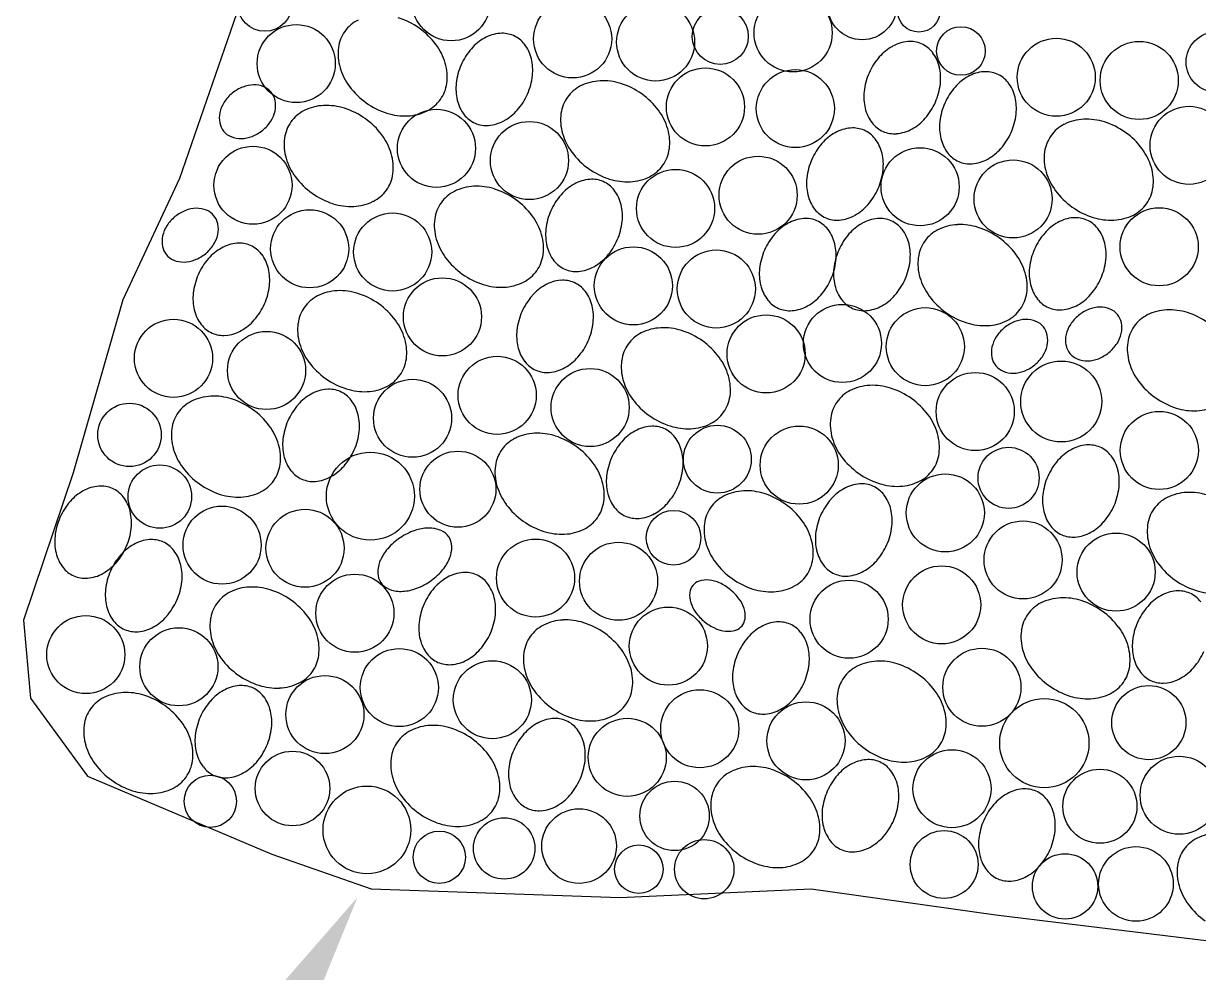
# Paper-space layout 'ESC' of a CAD drawing. Header units: feet, sheet in inches. Extents: x -1.2 to 33.8, y 0.1 to 22.9.
# Drawn here: x 19.876 to 21.368, y 12.828 to 14.033 of the extents above; entities that cross this region are included whole.
import ezdxf

# ---------------------------------------------------------------- set-up
doc = ezdxf.new("R2010")
doc.units = ezdxf.units.FT
doc.header["$MEASUREMENT"] = 0
doc.layers.add('TBLK', color=7, linetype='Continuous')

# ---------------------------------------------------------------- blocks, each defined once
blk = doc.blocks.new('ESC DET')
at = {"layer": 'TBLK'}
for p, q in [((21.799, 14.5546), (21.7268, 14.3454)), ((21.7268, 14.3454), (21.6547, 14.1912)), ((21.6547, 14.1912), (21.5916, 13.971)), ((21.5916, 13.971), (21.5285, 13.7838)), ((21.5285, 13.7838), (21.5375, 13.6847)), ((21.5375, 13.6847), (21.6096, 13.5856)), ((21.6096, 13.5856), (21.8441, 13.4865)), ((21.8441, 13.4865), (21.9703, 13.4425)), ((21.9703, 13.4425), (22.2859, 13.4315)), ((22.2859, 13.4315), (22.5293, 13.4425)), ((22.5293, 13.4425), (22.7637, 13.4094)), ((22.7637, 13.4094), (23.0342, 13.3764))]:
    blk.add_line(p, q, dxfattribs=at)
for centre, radius in [((22.0719, 14.5697), 0.0496), ((21.8351, 14.567), 0.0348), ((22.594, 14.5653), 0.0438), ((22.6658, 14.5585), 0.0272), ((22.2261, 14.5226), 0.0496), ((22.5062, 14.5302), 0.0496), ((22.3315, 14.5186), 0.0496), ((22.4136, 14.5258), 0.0356), ((21.8749, 14.4912), 0.0496), ((22.7193, 14.5072), 0.0309), ((23.0438, 14.4932), 0.0383), ((22.8405, 14.4738), 0.0496), ((22.9459, 14.4698), 0.0496), ((22.3948, 14.4361), 0.0496), ((22.509, 14.434), 0.0496), ((23.0092, 14.3873), 0.0496), ((22.0531, 14.3835), 0.0496), ((22.1712, 14.368), 0.0496), ((21.82, 14.3366), 0.0496), ((22.6675, 14.3347), 0.0496), ((22.4617, 14.3239), 0.0496), ((22.7856, 14.3192), 0.0496), ((22.3568, 14.3072), 0.0496), ((21.892, 14.2559), 0.0496), ((21.9974, 14.2518), 0.0496), ((22.9712, 14.2584), 0.0496), ((22.3032, 14.2088), 0.0496), ((22.4086, 14.2048), 0.0496), ((22.0607, 14.1694), 0.0496), ((22.5688, 14.1356), 0.0496), ((22.6741, 14.1315), 0.0496), ((21.719, 14.1167), 0.0496), ((22.4719, 14.1223), 0.0496), ((21.8372, 14.1013), 0.0496), ((22.1302, 14.0697), 0.0496), ((22.8468, 14.0618), 0.0514), ((22.2483, 14.0542), 0.0496), ((22.7375, 14.0491), 0.0496), ((22.0227, 14.0405), 0.0496), ((21.6631, 14.0194), 0.0403), ((22.9714, 13.9996), 0.0496), ((22.4099, 13.9885), 0.0431), ((22.5139, 13.981), 0.0496), ((22.7799, 13.9648), 0.0388), ((21.9692, 13.9415), 0.0559), ((22.0803, 13.9504), 0.0483), ((21.7017, 13.941), 0.0403), ((22.6995, 13.9202), 0.0496), ((21.7807, 13.8793), 0.0496), ((21.8861, 13.8753), 0.0496), ((22.3543, 13.8887), 0.0347), ((22.7983, 13.8605), 0.0496), ((22.179, 13.8375), 0.0496), ((22.2844, 13.8334), 0.0496), ((22.9165, 13.845), 0.0496), ((22.6949, 13.8034), 0.0496), ((21.9494, 13.7928), 0.0496), ((22.5773, 13.7852), 0.0496), ((22.3477, 13.751), 0.0496), ((21.6076, 13.7402), 0.0496), ((21.7258, 13.7247), 0.0496), ((22.746, 13.6987), 0.0496), ((22.0059, 13.6983), 0.0496), ((22.1241, 13.6829), 0.0496), ((21.9114, 13.664), 0.0496), ((22.3876, 13.646), 0.0496), ((22.9581, 13.6538), 0.0471), ((22.5225, 13.6306), 0.0496), ((22.8253, 13.6277), 0.0567), ((22.2955, 13.6097), 0.0496), ((21.8702, 13.5701), 0.0474), ((22.708, 13.5698), 0.0496), ((22.9967, 13.5615), 0.0496), ((21.7658, 13.5538), 0.0332), ((22.8959, 13.5475), 0.0471), ((21.9647, 13.5175), 0.0557), ((22.3556, 13.5352), 0.0441), ((22.2343, 13.4969), 0.0474), ((22.1391, 13.4939), 0.039), ((22.0567, 13.4827), 0.0332), ((22.698, 13.4735), 0.0431), ((22.3102, 13.4675), 0.0308), ((22.3933, 13.4675), 0.0377), ((22.9417, 13.4488), 0.0474), ((22.8516, 13.4457), 0.0415)]:
    blk.add_circle(centre, radius, dxfattribs=at)
for centre, radius, start, end in [((21.974, 14.5056), 0.0458, 116.5805, 144.5476), ((21.9759, 14.4586), 0.0953, 54.5476, 72.4548), ((21.974, 14.5056), 0.0458, 144.5476, 172.5147), ((21.9759, 14.4586), 0.0953, 36.6404, 54.5476), ((22.138, 14.4805), 0.0493, 94.9227, 119.106), ((22.1368, 14.4944), 0.0353, 66.2676, 94.9227), ((22.1368, 14.4944), 0.0353, 37.6126, 66.2676), ((21.9895, 14.5035), 0.0615, 172.5147, 196.5897), ((21.9912, 14.4701), 0.0762, 16.5897, 36.6404), ((22.1576, 14.4575), 0.0799, 138.837, 156.2676), ((22.1445, 14.469), 0.0625, 119.106, 138.837), ((22.1258, 14.4859), 0.0493, 13.4293, 37.6126), ((22.6627, 14.4585), 0.0625, 119.106, 138.837), ((22.6563, 14.4701), 0.0493, 94.9227, 119.106), ((22.6551, 14.484), 0.0353, 66.2676, 94.9227), ((22.6551, 14.484), 0.0353, 37.6126, 66.2676), ((22.1129, 14.4828), 0.0625, 353.6983, 13.4293), ((22.6758, 14.447), 0.0799, 138.837, 156.2676), ((22.644, 14.4754), 0.0493, 13.4293, 37.6126), ((22.0036, 14.5077), 0.0762, 196.5897, 216.6404), ((22.0053, 14.4742), 0.0615, 352.5147, 16.5897), ((22.1576, 14.4575), 0.0799, 156.2676, 173.6983), ((22.6311, 14.4724), 0.0625, 353.6983, 13.4293), ((22.7524, 14.4317), 0.0493, 94.9227, 119.106), ((22.7512, 14.4456), 0.0353, 66.2676, 94.9227), ((22.0208, 14.4722), 0.0458, 324.5476, 352.5147), ((22.1403, 14.4594), 0.0625, 173.6983, 193.4293), ((22.0956, 14.4847), 0.0799, 336.2676, 353.6983), ((22.2637, 14.4078), 0.0615, 92.5055, 116.5805), ((22.2643, 14.3932), 0.0762, 72.4548, 92.5055), ((22.2586, 14.375), 0.0953, 54.5476, 72.4548), ((22.6758, 14.447), 0.0799, 156.2676, 173.6983), ((22.6138, 14.4743), 0.0799, 336.2676, 353.6983), ((22.7589, 14.4202), 0.0625, 119.106, 138.837), ((22.7512, 14.4456), 0.0353, 37.6126, 66.2676), ((22.7402, 14.4371), 0.0493, 13.4293, 37.6126), ((21.8253, 14.415), 0.0499, 129.3222, 147.2274), ((21.8253, 14.415), 0.0499, 111.4171, 129.3222), ((21.8216, 14.4243), 0.0399, 91.3676, 111.4171), ((21.8215, 14.432), 0.0322, 67.2922, 91.3676), ((21.8246, 14.4396), 0.024, 39.3222, 67.2922), ((21.8246, 14.4396), 0.024, 11.3523, 39.3222), ((22.0189, 14.5191), 0.0953, 216.6404, 234.5476), ((22.0956, 14.4847), 0.0799, 318.837, 336.2676), ((22.2567, 14.4219), 0.0458, 116.5805, 144.5476), ((22.2586, 14.375), 0.0953, 36.6404, 54.5476), ((22.6585, 14.4489), 0.0625, 173.6983, 193.4293), ((22.772, 14.4087), 0.0799, 138.837, 156.2676), ((21.8169, 14.4204), 0.0399, 147.2274, 167.2769), ((21.8166, 14.438), 0.0322, 347.2769, 11.3523), ((21.9125, 14.3765), 0.0615, 92.5055, 116.5805), ((21.9131, 14.3618), 0.0762, 72.4548, 92.5055), ((22.0189, 14.5191), 0.0953, 234.5476, 252.4548), ((22.0208, 14.4722), 0.0458, 296.5805, 324.5476), ((22.1274, 14.4563), 0.0493, 193.4293, 217.6126), ((22.2567, 14.4219), 0.0458, 144.5476, 172.5147), ((22.6138, 14.4743), 0.0799, 318.837, 336.2676), ((22.772, 14.4087), 0.0799, 156.2676, 173.6983), ((22.7273, 14.434), 0.0625, 353.6983, 13.4293), ((21.8094, 14.4221), 0.0322, 167.2769, 191.3523), ((21.8091, 14.4397), 0.0399, 327.2274, 347.2769), ((21.9055, 14.3905), 0.0458, 116.5805, 144.5476), ((21.9074, 14.3436), 0.0953, 54.5476, 72.4548), ((21.9074, 14.3436), 0.0953, 36.6404, 54.5476), ((22.0132, 14.5009), 0.0762, 252.4548, 272.5055), ((22.0138, 14.4862), 0.0615, 272.5055, 296.5805), ((22.1163, 14.4478), 0.0353, 217.6126, 246.2676), ((22.1087, 14.4733), 0.0625, 299.106, 318.837), ((22.2722, 14.4198), 0.0615, 172.5147, 196.5897), ((22.2739, 14.3864), 0.0762, 16.5897, 36.6404), ((22.6456, 14.4459), 0.0493, 193.4293, 217.6126), ((22.6269, 14.4628), 0.0625, 299.106, 318.837), ((22.71, 14.4359), 0.0799, 336.2676, 353.6983), ((22.8781, 14.359), 0.0615, 92.5055, 116.5805), ((22.8787, 14.3444), 0.0762, 72.4548, 92.5055), ((21.8013, 14.4205), 0.024, 191.3523, 219.3222), ((21.8013, 14.4205), 0.024, 219.3222, 247.2922), ((21.8007, 14.4451), 0.0499, 291.4171, 309.3222), ((21.8007, 14.4451), 0.0499, 309.3222, 327.2274), ((21.9055, 14.3905), 0.0458, 144.5476, 172.5147), ((22.1163, 14.4478), 0.0353, 246.2676, 274.9227), ((22.1151, 14.4617), 0.0493, 274.9227, 299.106), ((22.288, 14.3906), 0.0615, 352.5147, 16.5897), ((22.5835, 14.3602), 0.0493, 94.9227, 119.106), ((22.5823, 14.3741), 0.0353, 66.2676, 94.9227), ((22.5823, 14.3741), 0.0353, 37.6126, 66.2676), ((22.6346, 14.4373), 0.0353, 217.6126, 246.2676), ((22.6346, 14.4373), 0.0353, 246.2676, 274.9227), ((22.6334, 14.4513), 0.0493, 274.9227, 299.106), ((22.7547, 14.4106), 0.0625, 173.6983, 193.4293), ((22.8711, 14.3731), 0.0458, 116.5805, 144.5476), ((22.873, 14.3262), 0.0953, 54.5476, 72.4548), ((21.8045, 14.4281), 0.0322, 247.2922, 271.3676), ((21.8043, 14.4358), 0.0399, 271.3676, 291.4171), ((21.921, 14.3884), 0.0615, 172.5147, 196.5897), ((21.9227, 14.355), 0.0762, 16.5897, 36.6404), ((22.2863, 14.424), 0.0762, 196.5897, 216.6404), ((22.5899, 14.3487), 0.0625, 119.106, 138.837), ((22.5712, 14.3656), 0.0493, 13.4293, 37.6126), ((22.7418, 14.4075), 0.0493, 193.4293, 217.6126), ((22.71, 14.4359), 0.0799, 318.837, 336.2676), ((22.8711, 14.3731), 0.0458, 144.5476, 172.5147), ((22.873, 14.3262), 0.0953, 36.6404, 54.5476), ((21.9368, 14.3592), 0.0615, 352.5147, 16.5897), ((22.3016, 14.4354), 0.0953, 216.6404, 234.5476), ((22.3035, 14.3885), 0.0458, 324.5476, 352.5147), ((22.603, 14.3372), 0.0799, 138.837, 156.2676), ((22.5583, 14.3625), 0.0625, 353.6983, 13.4293), ((22.7307, 14.399), 0.0353, 217.6126, 246.2676), ((22.7231, 14.4245), 0.0625, 299.106, 318.837), ((22.8866, 14.371), 0.0615, 172.5147, 196.5897), ((22.8883, 14.3376), 0.0762, 16.5897, 36.6404), ((21.9351, 14.3926), 0.0762, 196.5897, 216.6404), ((22.3035, 14.3885), 0.0458, 296.5805, 324.5476), ((22.603, 14.3372), 0.0799, 156.2676, 173.6983), ((22.7307, 14.399), 0.0353, 246.2676, 274.9227), ((22.7295, 14.4129), 0.0493, 274.9227, 299.106), ((21.9504, 14.4041), 0.0953, 216.6404, 234.5476), ((21.9523, 14.3571), 0.0458, 324.5476, 352.5147), ((22.3016, 14.4354), 0.0953, 234.5476, 252.4548), ((22.2965, 14.4025), 0.0615, 272.5055, 296.5805), ((22.5857, 14.3391), 0.0625, 173.6983, 193.4293), ((22.541, 14.3645), 0.0799, 336.2676, 353.6983), ((22.9007, 14.3752), 0.0762, 196.5897, 216.6404), ((22.9024, 14.3418), 0.0615, 352.5147, 16.5897), ((21.9523, 14.3571), 0.0458, 296.5805, 324.5476), ((22.1033, 14.2738), 0.0615, 92.5055, 116.5805), ((22.1039, 14.2592), 0.0762, 72.4548, 92.5055), ((22.0982, 14.2409), 0.0953, 54.5476, 72.4548), ((22.2584, 14.2834), 0.0625, 119.106, 138.837), ((22.252, 14.295), 0.0493, 94.9227, 119.106), ((22.2508, 14.3089), 0.0353, 66.2676, 94.9227), ((22.2508, 14.3089), 0.0353, 37.6126, 66.2676), ((22.2959, 14.4172), 0.0762, 252.4548, 272.5055), ((22.2397, 14.3004), 0.0493, 13.4293, 37.6126), ((22.541, 14.3645), 0.0799, 318.837, 336.2676), ((22.9179, 14.3397), 0.0458, 324.5476, 352.5147), ((21.9504, 14.4041), 0.0953, 234.5476, 252.4548), ((21.9453, 14.3712), 0.0615, 272.5055, 296.5805), ((22.0963, 14.2879), 0.0458, 116.5805, 144.5476), ((22.0982, 14.2409), 0.0953, 36.6404, 54.5476), ((22.2715, 14.2719), 0.0799, 138.837, 156.2676), ((22.5728, 14.336), 0.0493, 193.4293, 217.6126), ((22.916, 14.3866), 0.0953, 216.6404, 234.5476), ((21.7525, 14.2581), 0.0499, 111.4171, 129.3222), ((21.7488, 14.2674), 0.0399, 91.3676, 111.4171), ((21.7486, 14.2751), 0.0322, 67.2922, 91.3676), ((21.7518, 14.2827), 0.024, 39.3222, 67.2922), ((21.9446, 14.3858), 0.0762, 252.4548, 272.5055), ((22.0963, 14.2879), 0.0458, 144.5476, 172.5147), ((22.2715, 14.2719), 0.0799, 156.2676, 173.6983), ((22.2269, 14.2973), 0.0625, 353.6983, 13.4293), ((22.5618, 14.3275), 0.0353, 217.6126, 246.2676), ((22.5541, 14.353), 0.0625, 299.106, 318.837), ((22.916, 14.3866), 0.0953, 234.5476, 252.4548), ((22.9179, 14.3397), 0.0458, 296.5805, 324.5476), ((21.7525, 14.2581), 0.0499, 129.3222, 147.2274), ((21.7518, 14.2827), 0.024, 11.3523, 39.3222), ((21.7438, 14.2811), 0.0322, 347.2769, 11.3523), ((22.1118, 14.2858), 0.0615, 172.5147, 196.5897), ((22.1135, 14.2524), 0.0762, 16.5897, 36.6404), ((22.2096, 14.2992), 0.0799, 336.2676, 353.6983), ((22.5299, 14.2336), 0.0625, 119.106, 138.837), ((22.5235, 14.2452), 0.0493, 94.9227, 119.106), ((22.5223, 14.2591), 0.0353, 66.2676, 94.9227), ((22.5223, 14.2591), 0.0353, 37.6126, 66.2676), ((22.5618, 14.3275), 0.0353, 246.2676, 274.9227), ((22.5606, 14.3414), 0.0493, 274.9227, 299.106), ((22.6242, 14.2336), 0.0625, 119.106, 138.837), ((22.6177, 14.2452), 0.0493, 94.9227, 119.106), ((22.6165, 14.2591), 0.0353, 66.2676, 94.9227), ((22.6165, 14.2591), 0.0353, 37.6126, 66.2676), ((22.7177, 14.225), 0.0615, 92.5055, 116.5805), ((22.7183, 14.2104), 0.0762, 72.4548, 92.5055), ((22.8728, 14.2346), 0.0625, 119.106, 138.837), ((22.8664, 14.2462), 0.0493, 94.9227, 119.106), ((22.8652, 14.2601), 0.0353, 66.2676, 94.9227), ((22.8652, 14.2601), 0.0353, 37.6126, 66.2676), ((22.9103, 14.3684), 0.0762, 252.4548, 272.5055), ((22.9109, 14.3537), 0.0615, 272.5055, 296.5805), ((21.7366, 14.2652), 0.0322, 167.2769, 191.3523), ((21.7441, 14.2635), 0.0399, 147.2274, 167.2769), ((21.7363, 14.2828), 0.0399, 327.2274, 347.2769), ((22.1276, 14.2565), 0.0615, 352.5147, 16.5897), ((22.2542, 14.2739), 0.0625, 173.6983, 193.4293), ((22.543, 14.2221), 0.0799, 138.837, 156.2676), ((22.5112, 14.2506), 0.0493, 13.4293, 37.6126), ((22.6373, 14.2221), 0.0799, 138.837, 156.2676), ((22.6055, 14.2506), 0.0493, 13.4293, 37.6126), ((22.7107, 14.2391), 0.0458, 116.5805, 144.5476), ((22.7126, 14.1921), 0.0953, 54.5476, 72.4548), ((22.8859, 14.2231), 0.0799, 138.837, 156.2676), ((22.8541, 14.2516), 0.0493, 13.4293, 37.6126), ((21.7285, 14.2636), 0.024, 191.3523, 219.3222), ((21.7279, 14.2882), 0.0499, 309.3222, 327.2274), ((21.8104, 14.2022), 0.0625, 119.106, 138.837), ((21.8039, 14.2138), 0.0493, 94.9227, 119.106), ((21.8027, 14.2277), 0.0353, 66.2676, 94.9227), ((21.8027, 14.2277), 0.0353, 37.6126, 66.2676), ((22.1259, 14.29), 0.0762, 196.5897, 216.6404), ((22.2414, 14.2708), 0.0493, 193.4293, 217.6126), ((22.2096, 14.2992), 0.0799, 318.837, 336.2676), ((22.4984, 14.2475), 0.0625, 353.6983, 13.4293), ((22.5926, 14.2475), 0.0625, 353.6983, 13.4293), ((22.7107, 14.2391), 0.0458, 144.5476, 172.5147), ((22.7126, 14.1921), 0.0953, 36.6404, 54.5476), ((22.8413, 14.2485), 0.0625, 353.6983, 13.4293), ((21.7285, 14.2636), 0.024, 219.3222, 247.2922), ((21.7317, 14.2712), 0.0322, 247.2922, 271.3676), ((21.7315, 14.2789), 0.0399, 271.3676, 291.4171), ((21.7279, 14.2882), 0.0499, 291.4171, 309.3222), ((21.8235, 14.1908), 0.0799, 138.837, 156.2676), ((21.7917, 14.2192), 0.0493, 13.4293, 37.6126), ((22.1412, 14.3014), 0.0953, 216.6404, 234.5476), ((22.1431, 14.2545), 0.0458, 324.5476, 352.5147), ((22.2303, 14.2623), 0.0353, 217.6126, 246.2676), ((22.2227, 14.2877), 0.0625, 299.106, 318.837), ((22.543, 14.2221), 0.0799, 156.2676, 173.6983), ((22.4811, 14.2494), 0.0799, 336.2676, 353.6983), ((22.6373, 14.2221), 0.0799, 156.2676, 173.6983), ((22.5753, 14.2494), 0.0799, 336.2676, 353.6983), ((22.7262, 14.237), 0.0615, 172.5147, 196.5897), ((22.7279, 14.2036), 0.0762, 16.5897, 36.6404), ((22.8859, 14.2231), 0.0799, 156.2676, 173.6983), ((22.824, 14.2504), 0.0799, 336.2676, 353.6983), ((21.7788, 14.2161), 0.0625, 353.6983, 13.4293), ((22.1431, 14.2545), 0.0458, 296.5805, 324.5476), ((22.2303, 14.2623), 0.0353, 246.2676, 274.9227), ((22.2291, 14.2762), 0.0493, 274.9227, 299.106), ((22.5257, 14.2241), 0.0625, 173.6983, 193.4293), ((22.62, 14.2241), 0.0625, 173.6983, 193.4293), ((22.8686, 14.225), 0.0625, 173.6983, 193.4293), ((21.8235, 14.1908), 0.0799, 156.2676, 173.6983), ((22.1412, 14.3014), 0.0953, 234.5476, 252.4548), ((22.1361, 14.2685), 0.0615, 272.5055, 296.5805), ((22.2151, 14.1667), 0.0493, 94.9227, 119.106), ((22.2139, 14.1806), 0.0353, 66.2676, 94.9227), ((22.2139, 14.1806), 0.0353, 37.6126, 66.2676), ((22.4811, 14.2494), 0.0799, 318.837, 336.2676), ((22.5753, 14.2494), 0.0799, 318.837, 336.2676), ((22.7403, 14.2412), 0.0762, 196.5897, 216.6404), ((22.742, 14.2077), 0.0615, 352.5147, 16.5897), ((22.824, 14.2504), 0.0799, 318.837, 336.2676), ((21.8062, 14.1927), 0.0625, 173.6983, 193.4293), ((21.7615, 14.218), 0.0799, 336.2676, 353.6983), ((21.9226, 14.1551), 0.0458, 116.5805, 144.5476), ((21.9296, 14.1411), 0.0615, 92.5055, 116.5805), ((21.9303, 14.1265), 0.0762, 72.4548, 92.5055), ((21.9245, 14.1082), 0.0953, 54.5476, 72.4548), ((22.1355, 14.2832), 0.0762, 252.4548, 272.5055), ((22.2347, 14.1437), 0.0799, 138.837, 156.2676), ((22.2216, 14.1552), 0.0625, 119.106, 138.837), ((22.2029, 14.1721), 0.0493, 13.4293, 37.6126), ((22.5129, 14.221), 0.0493, 193.4293, 217.6126), ((22.4942, 14.2379), 0.0625, 299.106, 318.837), ((22.6071, 14.221), 0.0493, 193.4293, 217.6126), ((22.5884, 14.2379), 0.0625, 299.106, 318.837), ((22.7575, 14.2057), 0.0458, 324.5476, 352.5147), ((22.8558, 14.222), 0.0493, 193.4293, 217.6126), ((22.8371, 14.2389), 0.0625, 299.106, 318.837), ((21.7615, 14.218), 0.0799, 318.837, 336.2676), ((21.9226, 14.1551), 0.0458, 144.5476, 172.5147), ((21.9245, 14.1082), 0.0953, 36.6404, 54.5476), ((22.19, 14.169), 0.0625, 353.6983, 13.4293), ((22.5018, 14.2125), 0.0353, 217.6126, 246.2676), ((22.5006, 14.2264), 0.0493, 274.9227, 299.106), ((22.596, 14.2125), 0.0353, 217.6126, 246.2676), ((22.5948, 14.2264), 0.0493, 274.9227, 299.106), ((22.7556, 14.2526), 0.0953, 216.6404, 234.5476), ((22.8447, 14.2135), 0.0353, 217.6126, 246.2676), ((22.8447, 14.2135), 0.0353, 246.2676, 274.9227), ((22.8435, 14.2274), 0.0493, 274.9227, 299.106), ((22.8967, 14.1419), 0.0399, 91.3676, 111.4171), ((22.8965, 14.1496), 0.0322, 67.2922, 91.3676), ((21.7933, 14.1896), 0.0493, 193.4293, 217.6126), ((22.2347, 14.1437), 0.0799, 156.2676, 173.6983), ((22.5018, 14.2125), 0.0353, 246.2676, 274.9227), ((22.596, 14.2125), 0.0353, 246.2676, 274.9227), ((22.7556, 14.2526), 0.0953, 234.5476, 252.4548), ((22.7575, 14.2057), 0.0458, 296.5805, 324.5476), ((22.8025, 14.1262), 0.0399, 91.3676, 111.4171), ((22.8023, 14.1339), 0.0322, 67.2922, 91.3676), ((22.9004, 14.1326), 0.0499, 129.3222, 147.2274), ((22.9004, 14.1326), 0.0499, 111.4171, 129.3222), ((22.8997, 14.1572), 0.024, 39.3222, 67.2922), ((22.8997, 14.1572), 0.024, 11.3523, 39.3222), ((22.9766, 14.1308), 0.0458, 116.5805, 144.5476), ((22.9836, 14.1168), 0.0615, 92.5055, 116.5805), ((22.9843, 14.1021), 0.0762, 72.4548, 92.5055), ((22.9785, 14.0839), 0.0953, 54.5476, 72.4548), ((21.7822, 14.1811), 0.0353, 217.6126, 246.2676), ((21.7811, 14.195), 0.0493, 274.9227, 299.106), ((21.7746, 14.2066), 0.0625, 299.106, 318.837), ((21.9381, 14.1531), 0.0615, 172.5147, 196.5897), ((21.9398, 14.1196), 0.0762, 16.5897, 36.6404), ((22.2174, 14.1456), 0.0625, 173.6983, 193.4293), ((22.1727, 14.1709), 0.0799, 336.2676, 353.6983), ((22.3408, 14.094), 0.0615, 92.5055, 116.5805), ((22.3414, 14.0794), 0.0762, 72.4548, 92.5055), ((22.3357, 14.0612), 0.0953, 54.5476, 72.4548), ((22.7499, 14.2344), 0.0762, 252.4548, 272.5055), ((22.7505, 14.2197), 0.0615, 272.5055, 296.5805), ((22.8061, 14.1169), 0.0499, 129.3222, 147.2274), ((22.8061, 14.1169), 0.0499, 111.4171, 129.3222), ((22.8055, 14.1415), 0.024, 39.3222, 67.2922), ((22.8055, 14.1415), 0.024, 11.3523, 39.3222), ((22.8919, 14.138), 0.0399, 147.2274, 167.2769), ((22.8916, 14.1555), 0.0322, 347.2769, 11.3523), ((22.9766, 14.1308), 0.0458, 144.5476, 172.5147), ((21.7822, 14.1811), 0.0353, 246.2676, 274.9227), ((21.9539, 14.1238), 0.0615, 352.5147, 16.5897), ((22.1727, 14.1709), 0.0799, 318.837, 336.2676), ((22.3338, 14.1081), 0.0458, 116.5805, 144.5476), ((22.3357, 14.0612), 0.0953, 36.6404, 54.5476), ((22.7977, 14.1223), 0.0399, 147.2274, 167.2769), ((22.7974, 14.1399), 0.0322, 347.2769, 11.3523), ((22.8844, 14.1397), 0.0322, 167.2769, 191.3523), ((22.8841, 14.1572), 0.0399, 327.2274, 347.2769), ((22.9922, 14.1288), 0.0615, 172.5147, 196.5897), ((21.9522, 14.1573), 0.0762, 196.5897, 216.6404), ((22.2045, 14.1425), 0.0493, 193.4293, 217.6126), ((22.3338, 14.1081), 0.0458, 144.5476, 172.5147), ((22.7902, 14.124), 0.0322, 167.2769, 191.3523), ((22.7899, 14.1415), 0.0399, 327.2274, 347.2769), ((22.8764, 14.1381), 0.024, 191.3523, 219.3222), ((22.8764, 14.1381), 0.024, 219.3222, 247.2922), ((22.8757, 14.1627), 0.0499, 291.4171, 309.3222), ((22.8757, 14.1627), 0.0499, 309.3222, 327.2274), ((21.9675, 14.1687), 0.0953, 216.6404, 234.5476), ((21.9694, 14.1218), 0.0458, 324.5476, 352.5147), ((22.1934, 14.134), 0.0353, 217.6126, 246.2676), ((22.1858, 14.1595), 0.0625, 299.106, 318.837), ((22.3493, 14.106), 0.0615, 172.5147, 196.5897), ((22.351, 14.0726), 0.0762, 16.5897, 36.6404), ((22.7822, 14.1224), 0.024, 191.3523, 219.3222), ((22.7822, 14.1224), 0.024, 219.3222, 247.2922), ((22.7815, 14.147), 0.0499, 291.4171, 309.3222), ((22.7815, 14.147), 0.0499, 309.3222, 327.2274), ((22.8796, 14.1457), 0.0322, 247.2922, 271.3676), ((22.8794, 14.1533), 0.0399, 271.3676, 291.4171), ((23.0062, 14.133), 0.0762, 196.5897, 216.6404), ((21.9694, 14.1218), 0.0458, 296.5805, 324.5476), ((22.1934, 14.134), 0.0353, 246.2676, 274.9227), ((22.1922, 14.1479), 0.0493, 274.9227, 299.106), ((22.3651, 14.0768), 0.0615, 352.5147, 16.5897), ((22.7853, 14.13), 0.0322, 247.2922, 271.3676), ((22.7851, 14.1376), 0.0399, 271.3676, 291.4171), ((21.9179, 14.0282), 0.0493, 94.9227, 119.106), ((21.9675, 14.1687), 0.0953, 234.5476, 252.4548), ((21.9167, 14.0421), 0.0353, 66.2676, 94.9227), ((21.9618, 14.1505), 0.0762, 252.4548, 272.5055), ((21.9624, 14.1358), 0.0615, 272.5055, 296.5805), ((22.3634, 14.1102), 0.0762, 196.5897, 216.6404), ((22.6063, 14.0208), 0.0615, 92.5055, 116.5805), ((22.607, 14.0062), 0.0762, 72.4548, 92.5055), ((22.6012, 13.9879), 0.0953, 54.5476, 72.4548), ((23.0216, 14.1444), 0.0953, 216.6404, 234.5476), ((21.7622, 14.0211), 0.0458, 116.5805, 144.5476), ((21.7692, 14.0071), 0.0615, 92.5055, 116.5805), ((21.7699, 13.9925), 0.0762, 72.4548, 92.5055), ((21.7641, 13.9742), 0.0953, 54.5476, 72.4548), ((21.9243, 14.0167), 0.0625, 119.106, 138.837), ((21.9167, 14.0421), 0.0353, 37.6126, 66.2676), ((21.9056, 14.0336), 0.0493, 13.4293, 37.6126), ((22.3787, 14.1216), 0.0953, 216.6404, 234.5476), ((22.3806, 14.0747), 0.0458, 324.5476, 352.5147), ((22.5993, 14.0349), 0.0458, 116.5805, 144.5476), ((22.6012, 13.9879), 0.0953, 36.6404, 54.5476), ((23.0216, 14.1444), 0.0953, 234.5476, 252.4548), ((21.7622, 14.0211), 0.0458, 144.5476, 172.5147), ((21.7641, 13.9742), 0.0953, 36.6404, 54.5476), ((21.9375, 14.0052), 0.0799, 138.837, 156.2676), ((22.3806, 14.0747), 0.0458, 296.5805, 324.5476), ((22.5993, 14.0349), 0.0458, 144.5476, 172.5147), ((23.0158, 14.1261), 0.0762, 252.4548, 272.5055), ((23.0164, 14.1115), 0.0615, 272.5055, 296.5805), ((21.9375, 14.0052), 0.0799, 156.2676, 173.6983), ((21.8928, 14.0306), 0.0625, 353.6983, 13.4293), ((22.3787, 14.1216), 0.0953, 234.5476, 252.4548), ((22.3736, 14.0887), 0.0615, 272.5055, 296.5805), ((22.6149, 14.0328), 0.0615, 172.5147, 196.5897), ((22.6166, 13.9994), 0.0762, 16.5897, 36.6404), ((21.7778, 14.0191), 0.0615, 172.5147, 196.5897), ((21.7794, 13.9856), 0.0762, 16.5897, 36.6404), ((21.8755, 14.0325), 0.0799, 336.2676, 353.6983), ((22.1804, 13.96), 0.0615, 92.5055, 116.5805), ((22.181, 13.9454), 0.0762, 72.4548, 92.5055), ((22.1753, 13.9271), 0.0953, 54.5476, 72.4548), ((22.3355, 13.9696), 0.0625, 119.106, 138.837), ((22.3291, 13.9812), 0.0493, 94.9227, 119.106), ((22.3279, 13.9951), 0.0353, 66.2676, 94.9227), ((22.3279, 13.9951), 0.0353, 37.6126, 66.2676), ((22.373, 14.1034), 0.0762, 252.4548, 272.5055), ((22.6306, 14.0035), 0.0615, 352.5147, 16.5897), ((21.7935, 13.9898), 0.0615, 352.5147, 16.5897), ((21.9201, 14.0071), 0.0625, 173.6983, 193.4293), ((22.1734, 13.9741), 0.0458, 116.5805, 144.5476), ((22.1753, 13.9271), 0.0953, 36.6404, 54.5476), ((22.3486, 13.9581), 0.0799, 138.837, 156.2676), ((22.3168, 13.9866), 0.0493, 13.4293, 37.6126), ((22.6289, 14.037), 0.0762, 196.5897, 216.6404), ((22.8833, 13.9575), 0.0493, 94.9227, 119.106), ((22.8821, 13.9714), 0.0353, 66.2676, 94.9227), ((22.8821, 13.9714), 0.0353, 37.6126, 66.2676), ((21.7918, 14.0233), 0.0762, 196.5897, 216.6404), ((21.9073, 14.004), 0.0493, 193.4293, 217.6126), ((21.8755, 14.0325), 0.0799, 318.837, 336.2676), ((22.1734, 13.9741), 0.0458, 144.5476, 172.5147), ((22.3486, 13.9581), 0.0799, 156.2676, 173.6983), ((22.304, 13.9835), 0.0625, 353.6983, 13.4293), ((22.6443, 14.0484), 0.0953, 216.6404, 234.5476), ((22.6462, 14.0015), 0.0458, 324.5476, 352.5147), ((22.9028, 13.9345), 0.0799, 138.837, 156.2676), ((22.8897, 13.946), 0.0625, 119.106, 138.837), ((22.871, 13.9629), 0.0493, 13.4293, 37.6126), ((21.8072, 14.0347), 0.0953, 216.6404, 234.5476), ((21.809, 13.9878), 0.0458, 324.5476, 352.5147), ((21.8962, 13.9955), 0.0353, 217.6126, 246.2676), ((21.8886, 14.021), 0.0625, 299.106, 318.837), ((22.1889, 13.972), 0.0615, 172.5147, 196.5897), ((22.1906, 13.9386), 0.0762, 16.5897, 36.6404), ((22.2866, 13.9854), 0.0799, 336.2676, 353.6983), ((22.6462, 14.0015), 0.0458, 296.5805, 324.5476), ((22.8581, 13.9598), 0.0625, 353.6983, 13.4293), ((21.8072, 14.0347), 0.0953, 234.5476, 252.4548), ((21.809, 13.9878), 0.0458, 296.5805, 324.5476), ((21.8962, 13.9955), 0.0353, 246.2676, 274.9227), ((21.895, 14.0094), 0.0493, 274.9227, 299.106), ((22.2047, 13.9427), 0.0615, 352.5147, 16.5897), ((22.3313, 13.9601), 0.0625, 173.6983, 193.4293), ((22.5946, 13.9079), 0.0493, 94.9227, 119.106), ((22.6443, 14.0484), 0.0953, 234.5476, 252.4548), ((22.5934, 13.9219), 0.0353, 66.2676, 94.9227), ((22.6385, 14.0302), 0.0762, 252.4548, 272.5055), ((22.6391, 14.0155), 0.0615, 272.5055, 296.5805), ((22.9028, 13.9345), 0.0799, 156.2676, 173.6983), ((21.6348, 13.8937), 0.0625, 119.106, 138.837), ((21.6283, 13.9052), 0.0493, 94.9227, 119.106), ((21.6271, 13.9191), 0.0353, 66.2676, 94.9227), ((21.6271, 13.9191), 0.0353, 37.6126, 66.2676), ((21.8014, 14.0165), 0.0762, 252.4548, 272.5055), ((21.802, 14.0018), 0.0615, 272.5055, 296.5805), ((22.203, 13.9762), 0.0762, 196.5897, 216.6404), ((22.3185, 13.957), 0.0493, 193.4293, 217.6126), ((22.2866, 13.9854), 0.0799, 318.837, 336.2676), ((22.4459, 13.8868), 0.0615, 92.5055, 116.5805), ((22.4466, 13.8722), 0.0762, 72.4548, 92.5055), ((22.4408, 13.8539), 0.0953, 54.5476, 72.4548), ((22.6011, 13.8964), 0.0625, 119.106, 138.837), ((22.5934, 13.9219), 0.0353, 37.6126, 66.2676), ((22.5824, 13.9133), 0.0493, 13.4293, 37.6126), ((22.8855, 13.9364), 0.0625, 173.6983, 193.4293), ((22.8408, 13.9617), 0.0799, 336.2676, 353.6983), ((23.0089, 13.8848), 0.0615, 92.5055, 116.5805), ((23.0096, 13.8702), 0.0762, 72.4548, 92.5055), ((21.6479, 13.8822), 0.0799, 138.837, 156.2676), ((21.6161, 13.9106), 0.0493, 13.4293, 37.6126), ((22.2183, 13.9876), 0.0953, 216.6404, 234.5476), ((22.2202, 13.9407), 0.0458, 324.5476, 352.5147), ((22.2998, 13.9739), 0.0625, 299.106, 318.837), ((22.4389, 13.9008), 0.0458, 144.5476, 172.5147), ((22.4389, 13.9008), 0.0458, 116.5805, 144.5476), ((22.4408, 13.8539), 0.0953, 36.6404, 54.5476), ((22.6142, 13.8849), 0.0799, 138.837, 156.2676), ((22.8408, 13.9617), 0.0799, 318.837, 336.2676), ((23.0019, 13.8989), 0.0458, 116.5805, 144.5476), ((21.6479, 13.8822), 0.0799, 156.2676, 173.6983), ((21.6032, 13.9075), 0.0625, 353.6983, 13.4293), ((22.2202, 13.9407), 0.0458, 296.5805, 324.5476), ((22.3074, 13.9485), 0.0353, 217.6126, 246.2676), ((22.3074, 13.9485), 0.0353, 246.2676, 274.9227), ((22.3062, 13.9624), 0.0493, 274.9227, 299.106), ((22.6142, 13.8849), 0.0799, 156.2676, 173.6983), ((22.5695, 13.9103), 0.0625, 353.6983, 13.4293), ((22.8727, 13.9333), 0.0493, 193.4293, 217.6126), ((23.0019, 13.8989), 0.0458, 144.5476, 172.5147), ((21.5859, 13.9094), 0.0799, 336.2676, 353.6983), ((22.0515, 13.822), 0.0802, 108.8457, 123.8249), ((22.0438, 13.8446), 0.0564, 90.9646, 108.8457), ((22.0435, 13.8618), 0.0392, 66.4949, 90.9646), ((22.0503, 13.8774), 0.0222, 33.8249, 66.4949), ((22.2183, 13.9876), 0.0953, 234.5476, 252.4548), ((22.2132, 13.9547), 0.0615, 272.5055, 296.5805), ((22.4545, 13.8988), 0.0615, 172.5147, 196.5897), ((22.4562, 13.8653), 0.0762, 16.5897, 36.6404), ((22.5522, 13.9122), 0.0799, 336.2676, 353.6983), ((22.8616, 13.9248), 0.0353, 217.6126, 246.2676), ((22.854, 13.9503), 0.0625, 299.106, 318.837), ((23.0175, 13.8968), 0.0615, 172.5147, 196.5897), ((21.6306, 13.8841), 0.0625, 173.6983, 193.4293), ((21.6926, 13.8372), 0.0493, 94.9227, 119.106), ((21.6914, 13.8511), 0.0353, 66.2676, 94.9227), ((21.6914, 13.8511), 0.0353, 37.6126, 66.2676), ((22.0515, 13.822), 0.0802, 123.8249, 138.8041), ((22.0503, 13.8774), 0.0222, 1.1549, 33.8249), ((22.2126, 13.9694), 0.0762, 252.4548, 272.5055), ((22.4702, 13.8695), 0.0615, 352.5147, 16.5897), ((22.5969, 13.8868), 0.0625, 173.6983, 193.4293), ((22.8616, 13.9248), 0.0353, 246.2676, 274.9227), ((22.8604, 13.9387), 0.0493, 274.9227, 299.106), ((21.6177, 13.881), 0.0493, 193.4293, 217.6126), ((21.5859, 13.9094), 0.0799, 318.837, 336.2676), ((21.699, 13.8257), 0.0625, 119.106, 138.837), ((21.6803, 13.8426), 0.0493, 13.4293, 37.6126), ((22.0336, 13.8377), 0.0564, 138.8041, 156.6853), ((22.0334, 13.877), 0.0392, 336.6853, 1.1549), ((22.4685, 13.903), 0.0762, 196.5897, 216.6404), ((22.584, 13.8838), 0.0493, 193.4293, 217.6126), ((22.5522, 13.9122), 0.0799, 318.837, 336.2676), ((23.0315, 13.901), 0.0762, 196.5897, 216.6404), ((21.599, 13.898), 0.0625, 299.106, 318.837), ((21.7121, 13.8142), 0.0799, 138.837, 156.2676), ((21.6675, 13.8395), 0.0625, 353.6983, 13.4293), ((22.0177, 13.8446), 0.0392, 156.6853, 181.1549), ((22.0175, 13.8839), 0.0564, 318.8041, 336.6853), ((22.4839, 13.9144), 0.0953, 216.6404, 234.5476), ((22.4858, 13.8675), 0.0458, 324.5476, 352.5147), ((22.5729, 13.8752), 0.0353, 217.6126, 246.2676), ((22.5653, 13.9007), 0.0625, 299.106, 318.837), ((23.0469, 13.9124), 0.0953, 216.6404, 234.5476), ((21.6066, 13.8725), 0.0353, 217.6126, 246.2676), ((21.6066, 13.8725), 0.0353, 246.2676, 274.9227), ((21.6054, 13.8864), 0.0493, 274.9227, 299.106), ((21.7121, 13.8142), 0.0799, 156.2676, 173.6983), ((22.0008, 13.8442), 0.0222, 181.1549, 213.8249), ((21.9996, 13.8995), 0.0802, 303.8249, 318.8041), ((22.0973, 13.7838), 0.0625, 119.106, 138.837), ((22.0909, 13.7954), 0.0493, 94.9227, 119.106), ((22.0897, 13.8093), 0.0353, 66.2676, 94.9227), ((22.0897, 13.8093), 0.0353, 37.6126, 66.2676), ((22.4858, 13.8675), 0.0458, 296.5805, 324.5476), ((22.5729, 13.8752), 0.0353, 246.2676, 274.9227), ((22.5717, 13.8892), 0.0493, 274.9227, 299.106), ((21.6948, 13.8161), 0.0625, 173.6983, 193.4293), ((21.6501, 13.8415), 0.0799, 336.2676, 353.6983), ((21.8183, 13.7646), 0.0615, 92.5055, 116.5805), ((21.8189, 13.7499), 0.0762, 72.4548, 92.5055), ((22.0008, 13.8442), 0.0222, 213.8249, 246.4949), ((22.0076, 13.8597), 0.0392, 246.4949, 270.9646), ((22.0073, 13.877), 0.0564, 270.9646, 288.8457), ((21.9996, 13.8995), 0.0802, 288.8457, 303.8249), ((22.1105, 13.7724), 0.0799, 138.837, 156.2676), ((22.0786, 13.8008), 0.0493, 13.4293, 37.6126), ((22.3922, 13.817), 0.0175, 140.6833, 173.2027), ((22.3922, 13.817), 0.0175, 108.1639, 140.6833), ((22.3963, 13.8046), 0.0305, 83.6951, 108.1639), ((22.3948, 13.7914), 0.0437, 65.7456, 83.6951), ((22.3873, 13.7748), 0.0619, 50.6833, 65.7456), ((22.3873, 13.7748), 0.0619, 35.621, 50.6833), ((22.4839, 13.9144), 0.0953, 234.5476, 252.4548), ((22.4781, 13.8962), 0.0762, 252.4548, 272.5055), ((22.4788, 13.8815), 0.0615, 272.5055, 296.5805), ((23.0469, 13.9124), 0.0953, 234.5476, 252.4548), ((21.6501, 13.8415), 0.0799, 318.837, 336.2676), ((21.8112, 13.7786), 0.0458, 116.5805, 144.5476), ((21.8131, 13.7317), 0.0953, 54.5476, 72.4548), ((21.8131, 13.7317), 0.0953, 36.6404, 54.5476), ((22.0658, 13.7977), 0.0625, 353.6983, 13.4293), ((22.4052, 13.8154), 0.0305, 173.2027, 197.6716), ((22.4022, 13.7854), 0.0437, 17.6716, 35.621), ((22.8486, 13.7508), 0.0615, 92.5055, 116.5805), ((22.8492, 13.7362), 0.0762, 72.4548, 92.5055), ((22.8434, 13.7179), 0.0953, 54.5476, 72.4548), ((23.0037, 13.7604), 0.0625, 119.106, 138.837), ((22.9972, 13.772), 0.0493, 94.9227, 119.106), ((22.996, 13.7859), 0.0353, 66.2676, 94.9227), ((22.996, 13.7859), 0.0353, 37.6126, 66.2676), ((23.0411, 13.8942), 0.0762, 252.4548, 272.5055), ((21.682, 13.813), 0.0493, 193.4293, 217.6126), ((21.8112, 13.7786), 0.0458, 144.5476, 172.5147), ((22.1105, 13.7724), 0.0799, 156.2676, 173.6983), ((22.4178, 13.8194), 0.0437, 197.6716, 215.621), ((22.4326, 13.8301), 0.0619, 215.621, 230.6833), ((22.4148, 13.7894), 0.0305, 353.2027, 17.6716), ((22.8415, 13.7649), 0.0458, 116.5805, 144.5476), ((22.8434, 13.7179), 0.0953, 36.6404, 54.5476), ((23.0168, 13.7489), 0.0799, 138.837, 156.2676), ((21.6709, 13.8045), 0.0353, 217.6126, 246.2676), ((21.6633, 13.83), 0.0625, 299.106, 318.837), ((21.8268, 13.7765), 0.0615, 172.5147, 196.5897), ((21.8285, 13.7431), 0.0762, 16.5897, 36.6404), ((22.0931, 13.7743), 0.0625, 173.6983, 193.4293), ((22.0485, 13.7996), 0.0799, 336.2676, 353.6983), ((22.2166, 13.7227), 0.0615, 92.5055, 116.5805), ((22.2172, 13.7081), 0.0762, 72.4548, 92.5055), ((22.2115, 13.6898), 0.0953, 54.5476, 72.4548), ((22.4326, 13.8301), 0.0619, 230.6833, 245.7456), ((22.4277, 13.7879), 0.0175, 320.6833, 353.2027), ((22.4894, 13.7326), 0.0493, 94.9227, 119.106), ((22.4882, 13.7465), 0.0353, 66.2676, 94.9227), ((22.4882, 13.7465), 0.0353, 37.6126, 66.2676), ((22.8415, 13.7649), 0.0458, 144.5476, 172.5147), ((23.0168, 13.7489), 0.0799, 156.2676, 173.6983), ((21.6709, 13.8045), 0.0353, 246.2676, 274.9227), ((21.6697, 13.8184), 0.0493, 274.9227, 299.106), ((21.8425, 13.7473), 0.0615, 352.5147, 16.5897), ((22.0485, 13.7996), 0.0799, 318.837, 336.2676), ((22.2096, 13.7367), 0.0458, 144.5476, 172.5147), ((22.2096, 13.7367), 0.0458, 116.5805, 144.5476), ((22.2115, 13.6898), 0.0953, 36.6404, 54.5476), ((22.4251, 13.8134), 0.0437, 245.7456, 263.6951), ((22.4237, 13.8003), 0.0305, 263.6951, 288.1639), ((22.4277, 13.7879), 0.0175, 288.1639, 320.6833), ((22.4959, 13.721), 0.0625, 119.106, 138.837), ((22.4772, 13.738), 0.0493, 13.4293, 37.6126), ((22.8571, 13.7628), 0.0615, 172.5147, 196.5897), ((22.8588, 13.7294), 0.0762, 16.5897, 36.6404), ((21.8408, 13.7807), 0.0762, 196.5897, 216.6404), ((22.0803, 13.7712), 0.0493, 193.4293, 217.6126), ((22.509, 13.7095), 0.0799, 138.837, 156.2676), ((22.4643, 13.7349), 0.0625, 353.6983, 13.4293), ((22.8728, 13.7335), 0.0615, 352.5147, 16.5897), ((22.9995, 13.7509), 0.0625, 173.6983, 193.4293), ((21.8562, 13.7921), 0.0953, 216.6404, 234.5476), ((21.8581, 13.7452), 0.0458, 324.5476, 352.5147), ((22.0692, 13.7627), 0.0353, 217.6126, 246.2676), ((22.068, 13.7766), 0.0493, 274.9227, 299.106), ((22.0616, 13.7882), 0.0625, 299.106, 318.837), ((22.2251, 13.7347), 0.0615, 172.5147, 196.5897), ((22.2268, 13.7012), 0.0762, 16.5897, 36.6404), ((22.509, 13.7095), 0.0799, 156.2676, 173.6983), ((22.8711, 13.767), 0.0762, 196.5897, 216.6404), ((22.9866, 13.7478), 0.0493, 193.4293, 217.6126), ((22.9548, 13.7762), 0.0799, 318.837, 336.2676), ((21.8581, 13.7452), 0.0458, 296.5805, 324.5476), ((22.0692, 13.7627), 0.0353, 246.2676, 274.9227), ((22.2409, 13.7054), 0.0615, 352.5147, 16.5897), ((22.4917, 13.7115), 0.0625, 173.6983, 193.4293), ((22.447, 13.7368), 0.0799, 336.2676, 353.6983), ((22.6079, 13.6844), 0.0458, 116.5805, 144.5476), ((22.6149, 13.6704), 0.0615, 92.5055, 116.5805), ((22.6155, 13.6558), 0.0762, 72.4548, 92.5055), ((22.6098, 13.6375), 0.0953, 54.5476, 72.4548), ((22.8865, 13.7784), 0.0953, 216.6404, 234.5476), ((22.8884, 13.7315), 0.0458, 324.5476, 352.5147), ((22.9679, 13.7647), 0.0625, 299.106, 318.837), ((21.8562, 13.7921), 0.0953, 234.5476, 252.4548), ((21.8511, 13.7593), 0.0615, 272.5055, 296.5805), ((22.2392, 13.7389), 0.0762, 196.5897, 216.6404), ((22.447, 13.7368), 0.0799, 318.837, 336.2676), ((22.6079, 13.6844), 0.0458, 144.5476, 172.5147), ((22.6098, 13.6375), 0.0953, 36.6404, 54.5476), ((22.8884, 13.7315), 0.0458, 296.5805, 324.5476), ((22.9755, 13.7393), 0.0353, 217.6126, 246.2676), ((22.9755, 13.7393), 0.0353, 246.2676, 274.9227), ((22.9744, 13.7532), 0.0493, 274.9227, 299.106), ((21.6579, 13.6305), 0.0615, 92.5055, 116.5805), ((21.6585, 13.6159), 0.0762, 72.4548, 92.5055), ((21.6527, 13.5977), 0.0953, 54.5476, 72.4548), ((21.813, 13.6401), 0.0625, 119.106, 138.837), ((21.8066, 13.6517), 0.0493, 94.9227, 119.106), ((21.8054, 13.6656), 0.0353, 66.2676, 94.9227), ((21.8054, 13.6656), 0.0353, 37.6126, 66.2676), ((21.8504, 13.7739), 0.0762, 252.4548, 272.5055), ((22.2545, 13.7503), 0.0953, 216.6404, 234.5476), ((22.2564, 13.7034), 0.0458, 324.5476, 352.5147), ((22.4788, 13.7084), 0.0493, 193.4293, 217.6126), ((22.6234, 13.6824), 0.0615, 172.5147, 196.5897), ((22.6251, 13.6489), 0.0762, 16.5897, 36.6404), ((22.8865, 13.7784), 0.0953, 234.5476, 252.4548), ((22.8814, 13.7455), 0.0615, 272.5055, 296.5805), ((21.6508, 13.6446), 0.0458, 116.5805, 144.5476), ((21.6527, 13.5977), 0.0953, 36.6404, 54.5476), ((21.8261, 13.6287), 0.0799, 138.837, 156.2676), ((21.7943, 13.6571), 0.0493, 13.4293, 37.6126), ((22.2564, 13.7034), 0.0458, 296.5805, 324.5476), ((22.4677, 13.6999), 0.0353, 217.6126, 246.2676), ((22.4601, 13.7253), 0.0625, 299.106, 318.837), ((22.8807, 13.7602), 0.0762, 252.4548, 272.5055), ((21.6508, 13.6446), 0.0458, 144.5476, 172.5147), ((21.8261, 13.6287), 0.0799, 156.2676, 173.6983), ((21.7814, 13.654), 0.0625, 353.6983, 13.4293), ((22.2049, 13.6098), 0.0493, 94.9227, 119.106), ((22.2545, 13.7503), 0.0953, 234.5476, 252.4548), ((22.2037, 13.6238), 0.0353, 66.2676, 94.9227), ((22.2487, 13.7321), 0.0762, 252.4548, 272.5055), ((22.2494, 13.7174), 0.0615, 272.5055, 296.5805), ((22.4677, 13.6999), 0.0353, 246.2676, 274.9227), ((22.4665, 13.7138), 0.0493, 274.9227, 299.106), ((22.6375, 13.6866), 0.0762, 196.5897, 216.6404), ((22.6392, 13.6531), 0.0615, 352.5147, 16.5897), ((21.6664, 13.6425), 0.0615, 172.5147, 196.5897), ((21.6681, 13.6091), 0.0762, 16.5897, 36.6404), ((21.7641, 13.6559), 0.0799, 336.2676, 353.6983), ((22.0409, 13.6027), 0.0458, 116.5805, 144.5476), ((22.0479, 13.5887), 0.0615, 92.5055, 116.5805), ((22.0485, 13.5741), 0.0762, 72.4548, 92.5055), ((22.0427, 13.5558), 0.0953, 54.5476, 72.4548), ((22.2113, 13.5983), 0.0625, 119.106, 138.837), ((22.2037, 13.6238), 0.0353, 37.6126, 66.2676), ((22.1926, 13.6152), 0.0493, 13.4293, 37.6126), ((22.6547, 13.6511), 0.0458, 324.5476, 352.5147), ((21.6821, 13.6133), 0.0615, 352.5147, 16.5897), ((21.8088, 13.6306), 0.0625, 173.6983, 193.4293), ((22.0409, 13.6027), 0.0458, 144.5476, 172.5147), ((22.0427, 13.5558), 0.0953, 36.6404, 54.5476), ((22.2244, 13.5868), 0.0799, 138.837, 156.2676), ((22.6528, 13.698), 0.0953, 216.6404, 234.5476), ((21.6804, 13.6467), 0.0762, 196.5897, 216.6404), ((21.7959, 13.6275), 0.0493, 193.4293, 217.6126), ((21.7641, 13.6559), 0.0799, 318.837, 336.2676), ((22.2244, 13.5868), 0.0799, 156.2676, 173.6983), ((22.1797, 13.6122), 0.0625, 353.6983, 13.4293), ((22.6528, 13.698), 0.0953, 234.5476, 252.4548), ((22.6547, 13.6511), 0.0458, 296.5805, 324.5476), ((21.6958, 13.6581), 0.0953, 216.6404, 234.5476), ((21.6977, 13.6112), 0.0458, 324.5476, 352.5147), ((21.7772, 13.6444), 0.0625, 299.106, 318.837), ((22.0564, 13.6007), 0.0615, 172.5147, 196.5897), ((22.0581, 13.5672), 0.0762, 16.5897, 36.6404), ((22.1624, 13.6141), 0.0799, 336.2676, 353.6983), ((22.6096, 13.546), 0.0625, 119.106, 138.837), ((22.6032, 13.5575), 0.0493, 94.9227, 119.106), ((22.602, 13.5715), 0.0353, 66.2676, 94.9227), ((22.602, 13.5715), 0.0353, 37.6126, 66.2676), ((22.6471, 13.6798), 0.0762, 252.4548, 272.5055), ((22.6477, 13.6651), 0.0615, 272.5055, 296.5805), ((21.6977, 13.6112), 0.0458, 296.5805, 324.5476), ((21.7849, 13.619), 0.0353, 217.6126, 246.2676), ((21.7849, 13.619), 0.0353, 246.2676, 274.9227), ((21.7837, 13.6329), 0.0493, 274.9227, 299.106), ((22.0721, 13.5714), 0.0615, 352.5147, 16.5897), ((22.2071, 13.5887), 0.0625, 173.6983, 193.4293), ((22.4475, 13.5504), 0.0458, 116.5805, 144.5476), ((22.4545, 13.5364), 0.0615, 92.5055, 116.5805), ((22.4552, 13.5218), 0.0762, 72.4548, 92.5055), ((22.4494, 13.5035), 0.0953, 54.5476, 72.4548), ((22.6227, 13.5345), 0.0799, 138.837, 156.2676), ((22.5909, 13.5629), 0.0493, 13.4293, 37.6126), ((21.6958, 13.6581), 0.0953, 234.5476, 252.4548), ((21.6907, 13.6252), 0.0615, 272.5055, 296.5805), ((22.0705, 13.6049), 0.0762, 196.5897, 216.6404), ((22.1942, 13.5857), 0.0493, 193.4293, 217.6126), ((22.1624, 13.6141), 0.0799, 318.837, 336.2676), ((22.4475, 13.5504), 0.0458, 144.5476, 172.5147), ((22.4494, 13.5035), 0.0953, 36.6404, 54.5476), ((22.5781, 13.5599), 0.0625, 353.6983, 13.4293), ((22.802, 13.5204), 0.0493, 94.9227, 119.106), ((22.8008, 13.5343), 0.0353, 66.2676, 94.9227), ((21.69, 13.6399), 0.0762, 252.4548, 272.5055), ((22.0858, 13.6163), 0.0953, 216.6404, 234.5476), ((22.0877, 13.5694), 0.0458, 324.5476, 352.5147), ((22.1832, 13.5771), 0.0353, 217.6126, 246.2676), ((22.1755, 13.6026), 0.0625, 299.106, 318.837), ((22.463, 13.5484), 0.0615, 172.5147, 196.5897), ((22.4647, 13.5149), 0.0762, 16.5897, 36.6404), ((22.6227, 13.5345), 0.0799, 156.2676, 173.6983), ((22.8084, 13.5088), 0.0625, 119.106, 138.837), ((22.8008, 13.5343), 0.0353, 37.6126, 66.2676), ((22.7897, 13.5258), 0.0493, 13.4293, 37.6126), ((22.0877, 13.5694), 0.0458, 296.5805, 324.5476), ((22.1832, 13.5771), 0.0353, 246.2676, 274.9227), ((22.182, 13.591), 0.0493, 274.9227, 299.106), ((22.6054, 13.5364), 0.0625, 173.6983, 193.4293), ((22.5608, 13.5618), 0.0799, 336.2676, 353.6983), ((22.8215, 13.4974), 0.0799, 138.837, 156.2676), ((22.0858, 13.6163), 0.0953, 234.5476, 252.4548), ((22.08, 13.5981), 0.0762, 252.4548, 272.5055), ((22.0807, 13.5834), 0.0615, 272.5055, 296.5805), ((22.4771, 13.5526), 0.0762, 196.5897, 216.6404), ((22.4788, 13.5191), 0.0615, 352.5147, 16.5897), ((22.5608, 13.5618), 0.0799, 318.837, 336.2676), ((22.8215, 13.4974), 0.0799, 156.2676, 173.6983), ((22.7768, 13.5227), 0.0625, 353.6983, 13.4293), ((22.4943, 13.5171), 0.0458, 324.5476, 352.5147), ((22.5926, 13.5334), 0.0493, 193.4293, 217.6126), ((22.5739, 13.5503), 0.0625, 299.106, 318.837), ((22.7595, 13.5246), 0.0799, 336.2676, 353.6983), ((23.0469, 13.4519), 0.0615, 92.5055, 116.5805), ((22.4924, 13.564), 0.0953, 216.6404, 234.5476), ((22.5815, 13.5248), 0.0353, 217.6126, 246.2676), ((22.5803, 13.5387), 0.0493, 274.9227, 299.106), ((22.8042, 13.4993), 0.0625, 173.6983, 193.4293), ((23.0399, 13.4659), 0.0458, 116.5805, 144.5476), ((22.4924, 13.564), 0.0953, 234.5476, 252.4548), ((22.4943, 13.5171), 0.0458, 296.5805, 324.5476), ((22.5815, 13.5248), 0.0353, 246.2676, 274.9227), ((22.7913, 13.4962), 0.0493, 193.4293, 217.6126), ((22.7595, 13.5246), 0.0799, 318.837, 336.2676), ((23.0399, 13.4659), 0.0458, 144.5476, 172.5147), ((22.4867, 13.5458), 0.0762, 252.4548, 272.5055), ((22.4873, 13.5311), 0.0615, 272.5055, 296.5805), ((22.7803, 13.4877), 0.0353, 217.6126, 246.2676), ((22.7726, 13.5132), 0.0625, 299.106, 318.837), ((23.0555, 13.4639), 0.0615, 172.5147, 196.5897), ((22.7803, 13.4877), 0.0353, 246.2676, 274.9227), ((22.7791, 13.5016), 0.0493, 274.9227, 299.106), ((23.0695, 13.4681), 0.0762, 196.5897, 216.6404), ((23.0849, 13.4795), 0.0953, 216.6404, 234.5476)]:
    blk.add_arc(centre, radius, start, end, dxfattribs=at)
blk.add_solid([(21.8045, 13.2618), (21.8677, 13.2229), (21.9528, 13.4319)], dxfattribs=at)

psp = doc.layouts.new('ESC')

# ---------------------------------------------------------------- block references
psp.add_blockref('ESC DET', (-1.6527, -0.5087))

doc.saveas('drawing.dxf')
